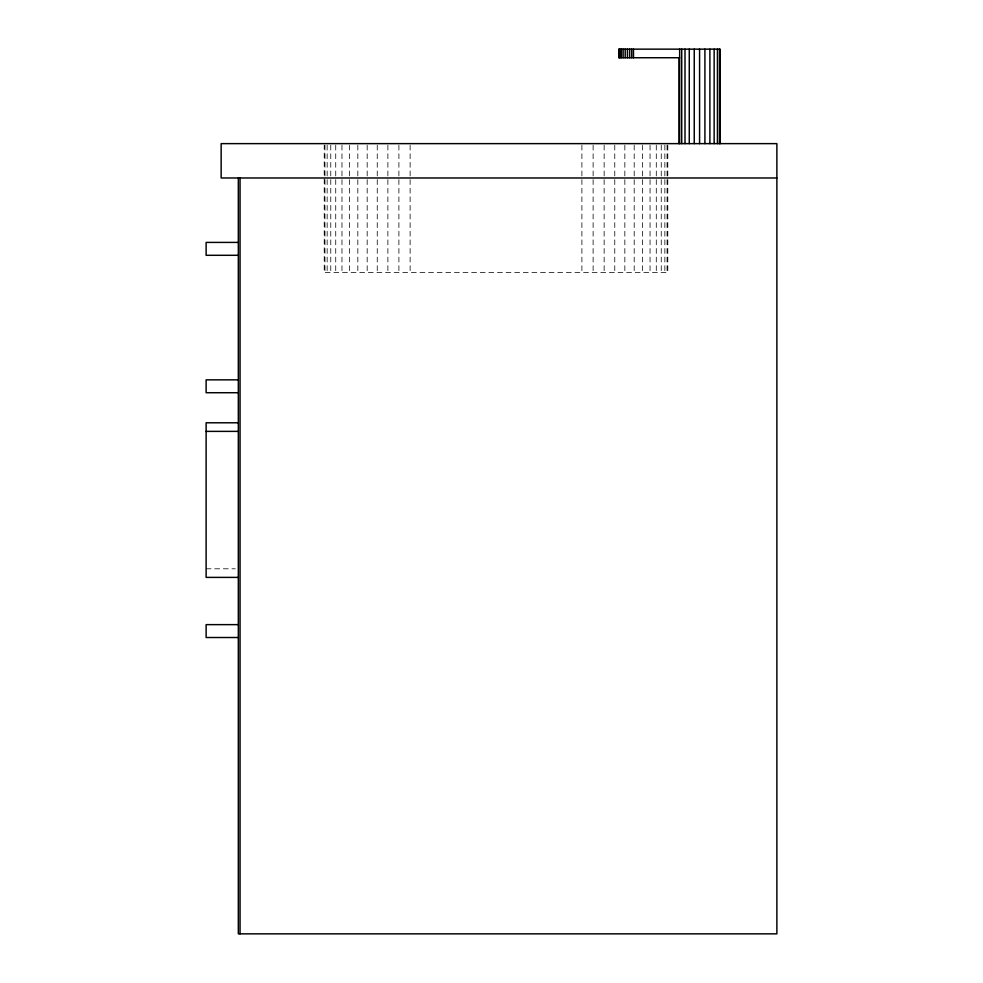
<?xml version="1.0" encoding="UTF-8"?>
<svg xmlns="http://www.w3.org/2000/svg" width="983" height="983" viewBox="0 0 983 983"><rect width="100%" height="100%" fill="white"/><g stroke="black" fill="none" stroke-linecap="round" stroke-linejoin="round"><path stroke-width="0.74" stroke-dasharray="4.92 3.69" d="M206.123 568.801L235.256 568.801M667.801 145.165L667.801 272.475L324.218 272.475L324.218 145.165M667.064 145.165L667.064 272.475M664.864 145.165L664.864 272.475M661.252 145.165L661.252 272.475M656.288 145.165L656.288 272.475M650.046 145.165L650.046 272.475M642.636 145.165L642.636 272.475M634.195 145.165L634.195 272.475M624.844 145.165L624.844 272.475M614.768 145.165L614.768 272.475M604.14 145.165L604.14 272.475M593.118 145.165L593.118 272.475M581.899 145.165L581.899 272.475M410.12 145.165L410.12 272.475M398.901 145.165L398.901 272.475M387.88 145.165L387.88 272.475M377.251 145.165L377.251 272.475M367.175 145.165L367.175 272.475M357.824 145.165L357.824 272.475M349.383 145.165L349.383 272.475M341.973 145.165L341.973 272.475M335.731 145.165L335.731 272.475M330.767 145.165L330.767 272.475M327.155 145.165L327.155 272.475M324.955 145.165L324.955 272.475"/><path stroke-width="1.47" d="M679.658 57.739L618.835 57.739L618.835 49.15L720.195 49.15L720.195 143.629M776.877 177.984L221.15 177.984L221.15 143.629L776.877 143.629L776.877 933.85L238.328 933.85L238.328 177.984M238.328 242.408L206.123 242.408L206.123 255.297L238.328 255.297M238.328 379.843L206.123 379.843L206.123 392.721L238.328 392.721M238.328 422.788L206.123 422.788L206.123 577.39L238.328 577.39M206.123 431.377L238.328 431.377M238.328 624.635L206.123 624.635L206.123 637.512L238.328 637.512M719.482 49.15L719.482 143.629M717.43 49.15L717.43 143.629M714.15 49.15L714.15 143.629M709.886 49.15L709.886 143.629M704.909 49.15L704.909 143.629M699.577 49.15L699.577 143.629M694.244 49.15L694.244 143.629M689.267 49.15L689.267 143.629M685.004 49.15L685.004 143.629M681.723 49.15L681.723 143.629M679.658 49.15L679.658 143.629M678.958 57.739L678.958 143.629M633.494 49.15L633.494 57.739M631.725 49.15L631.725 57.739M629.648 49.15L629.648 57.739M627.424 49.15L627.424 57.739M625.2 49.15L625.2 57.739M623.136 49.15L623.136 57.739M621.354 49.15L621.354 57.739M619.99 49.15L619.99 57.739M619.13 49.15L619.13 57.739M240.049 177.984L240.049 933.85"/></g></svg>
